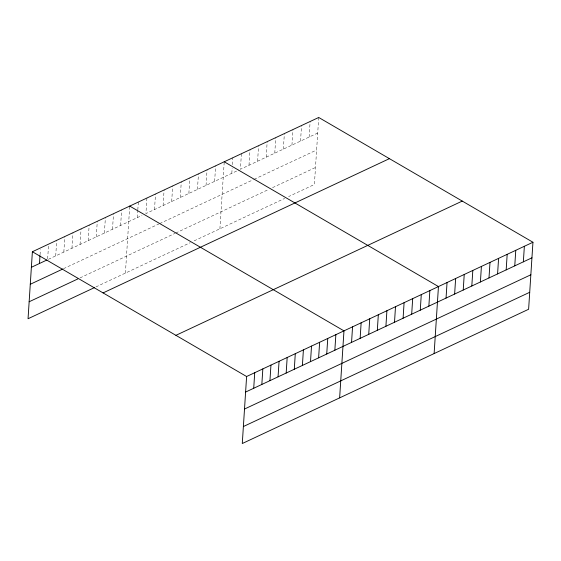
<?xml version="1.0" encoding="UTF-8"?>
<svg xmlns="http://www.w3.org/2000/svg" width="561" height="561" viewBox="0 0 561 561"><rect width="100%" height="100%" fill="white"/><g stroke="black" fill="none" stroke-linecap="round" stroke-linejoin="round"><path stroke-width="0.42" stroke-dasharray="2.81 2.1" d="M40.048 254.848L40.385 249.659M47.657 258.817L48.611 244.126M55.714 255.879L56.724 240.325M63.828 252.071L64.838 236.525M71.941 248.271L72.951 232.717M80.055 244.463L81.057 228.916M88.168 240.662L89.171 225.108M96.282 236.861L97.284 221.307M104.395 233.053L105.398 217.5M112.509 229.253L113.511 213.699M120.622 225.445L121.625 209.891M125.405 273.095L129.738 206.09M137.326 217.612L137.768 210.705M137.824 209.835L138.329 202.058M146.919 198.033L145.916 213.587L238.846 170.011M154.499 209.562L155.509 194.008M163.09 205.529L164.1 189.976M171.68 201.504L172.69 185.95M180.27 197.472L181.28 181.925M188.861 193.447L189.87 177.893M197.451 189.422L198.461 173.868M206.041 185.389L207.051 169.836M214.632 181.364L215.641 165.811M219.898 228.79L224.232 161.785M231.812 173.307L232.149 168.125M232.373 164.668L232.822 157.753M241.412 153.728L240.403 169.282L317.715 133.027M248.993 165.25L250.003 149.703M257.583 161.224L258.593 145.671M266.173 157.199L267.183 141.645M274.764 153.167L275.774 137.613M283.354 149.142L284.364 133.588M291.944 145.117L292.954 129.563M300.535 141.084L301.538 125.531M309.125 137.059L310.128 121.506M318.718 117.473L314.391 184.485L288.62 196.567M48.344 259.336L142.01 215.417M63.47 268.712L158.868 223.972M159.654 223.608L253.362 179.667M254.147 179.303L316.614 150.011M80.041 277.905L174.92 233.418M175.698 233.046L268.628 189.478M272.534 187.647L315.485 167.508M95.903 286.93L190.221 242.703M194.127 240.872L284.715 198.398"/><path stroke-width="0.84" d="M532.95 242.254L246.609 376.515L242.282 443.527L528.616 309.265L532.95 242.254L318.718 117.473L32.384 251.735L28.05 318.746L94.43 287.625M39.487 263.488L39.992 255.711M253.719 388.261L254.722 372.707M261.833 384.46L262.836 368.907M269.946 380.653L270.949 365.099M278.06 376.852L279.062 361.298M286.173 373.044L287.176 357.497M294.287 369.243L295.289 353.689M302.4 365.435L303.403 349.889M310.506 361.635L311.516 346.081M318.62 357.834L319.63 342.28M326.733 354.026L327.743 338.472M334.847 350.225L335.857 334.672M339.636 397.875L343.97 330.864L129.738 206.09M351.551 342.392L352.56 326.839M360.141 338.36L361.144 322.813M368.731 334.335L369.734 318.781M377.322 330.31L378.324 314.756M385.912 326.278L386.915 310.724M394.502 322.252L395.505 306.699M403.093 318.227L404.095 302.674M411.683 314.195L412.686 298.641M420.273 310.17L421.276 294.616M428.863 306.138L429.866 290.584M434.123 353.57L438.457 286.559L224.232 161.785M446.044 298.087L447.047 282.534M454.634 294.055L455.637 278.501M463.225 290.03L464.228 274.476M471.815 286.005L472.818 270.451M480.405 281.973L481.408 266.419M488.996 277.947L489.998 262.394M497.586 273.915L498.589 258.362M506.176 269.89L507.179 254.336M514.767 265.865L515.769 250.311M523.357 261.833L524.36 246.279M31.381 267.288L46.865 260.031M30.28 284.273L62.734 269.056M29.151 301.769L77.825 278.943M103.077 292.912L389.418 158.651M175.916 335.338L462.257 201.076M245.606 392.069L531.947 257.808M244.505 409.046L530.846 274.785M243.376 426.542L529.717 292.281M32.384 251.735L246.609 376.515"/></g></svg>
